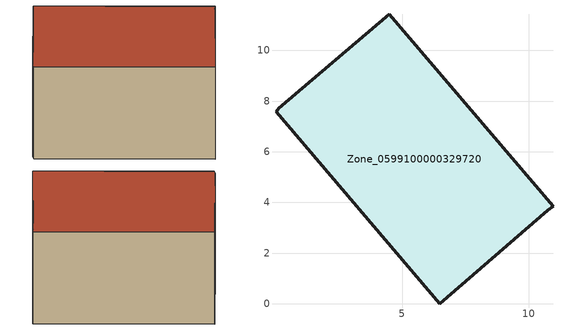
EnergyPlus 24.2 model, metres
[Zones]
Zone_0599100000329720
 floor ground (C_G): 0.14,7.72 4.5,11.43 10.96,3.86 10.75,3.69 6.48,0 0.02,7.57 z0
 wall outside (C_F): 4.5,11.43 0.14,7.72 0.02,7.57 6.48,0 10.75,3.69 10.96,3.86 4.5,11.43 z0:6.08
 roof outside (C_R): 6.48,0 10.75,3.69 10.96,3.86 4.5,11.43 0.14,7.72 0.02,7.57 z6.08
[BUILDING]
Pand.0599100000329720: North Axis=0; Terrain=City; Loads Convergence Tolerance Value=0.04; Temperature Convergence Tolerance Value=0.4; Solar Distribution=FullExterior; Maximum Number of Warmup Days=25; Minimum Number of Warmup Days=1
[Site:Location]
Rotterdam.The.Hague.AP_ZH_NLD Design_Conditions: Latitude=51.96; Longitude=4.45; Time Zone=1; Elevation=-4.5
[SITE:GROUNDTEMPERATURE:BUILDINGSURFACE]
18, 18, 18, 18, 18, 18, 18, 18, 18, 18, 18, 18
[MATERIAL] Thermal Absorptance=0.9; Solar Absorptance=0.7; Visible Absorptance=0.7
Name | Roughness | Thickness | Conductivity | Density | Specific Heat
G.TC.1975-1991 | MediumSmooth | 0.15 | 0.288461 | 540 | 1210
F.TC.1975-1991 | Rough | 0.3 | 0.230769 | 1920 | 840
R.TC.1975-1991 | MediumRough | 0.2 | 0.153846 | 1500 | 1000
[CONSTRUCTION]
C_G: G.TC.1975-1991
C_F: F.TC.1975-1991
C_R: R.TC.1975-1991
[ZONE]
Zone_0599100000329720: Type=1; Multiplier=1; Ceiling Height=Autocalculate; Volume=Autocalculate; Floor Area=autocalculate; Part of Total Floor Area=Yes
[ZONEINFILTRATION:DESIGNFLOWRATE]
Infil_Zone_0599100000329720: Zone or ZoneList or Space or SpaceList=Zone_0599100000329720; Schedule=AlwaysOn; Design Flow Rate Calculation Method=Flow/Area; Flow Rate per Floor Area=0.003; Constant Term Coefficient=1; Temperature Term Coefficient=0; Velocity Term Coefficient=0; Velocity Squared Term Coefficient=0
[HVACTEMPLATE:ZONE:IDEALLOADSAIRSYSTEM]
Zone_0599100000329720: Maximum Heating Supply Air Temperature=50; Minimum Cooling Supply Air Temperature=13; Maximum Heating Supply Air Humidity Ratio=0.0156; Minimum Cooling Supply Air Humidity Ratio=0.0077; Heating Limit=NoLimit; Cooling Limit=NoLimit; Dehumidification Control Type=ConstantSensibleHeatRatio; Cooling Sensible Heat Ratio=0.7; Dehumidification Setpoint=60; Humidification Control Type=None; Humidification Setpoint=30; Outdoor Air Method=None; Outdoor Air Flow Rate per Person=0.00944; Outdoor Air Flow Rate per Zone Floor Area=0; Outdoor Air Flow Rate per Zone=0; Demand Controlled Ventilation Type=None; Outdoor Air Economizer Type=NoEconomizer; Heat Recovery Type=None; Sensible Heat Recovery Effectiveness=0.7; Latent Heat Recovery Effectiveness=0.65
[ZONECONTROL:THERMOSTAT]
ThermostatControl_Zone_0599100000329720: Zone or ZoneList=Zone_0599100000329720; Control Type Schedule=DualSetpointControlType; Control 1=Thermostat_Zone_0599100000329720; Temperature Difference Between Cutout And Setpoint=0
[THERMOSTATSETPOINT:DUALSETPOINT]
Thermostat_Zone_0599100000329720: Heating Setpoint Temperature Schedule=HeatingSetpoint_Zone_0599100000329720; Cooling Setpoint Temperature Schedule=CoolingSetpoint_Zone_0599100000329720
[SCHEDULE:COMPACT]
HeatingSetpoint_Zone_0599100000329720: Through: 12/31, For: AllDays, Until: 24:00, 21
CoolingSetpoint_Zone_0599100000329720: Through: 12/31, For: AllDays, Until: 24:00, 24
DualSetpointControlType: Through: 12/31, For: AllDays, Until: 24:00, 4
AlwaysOn: Through: 12/31, For: AllDays, Until: 24:00, 1
